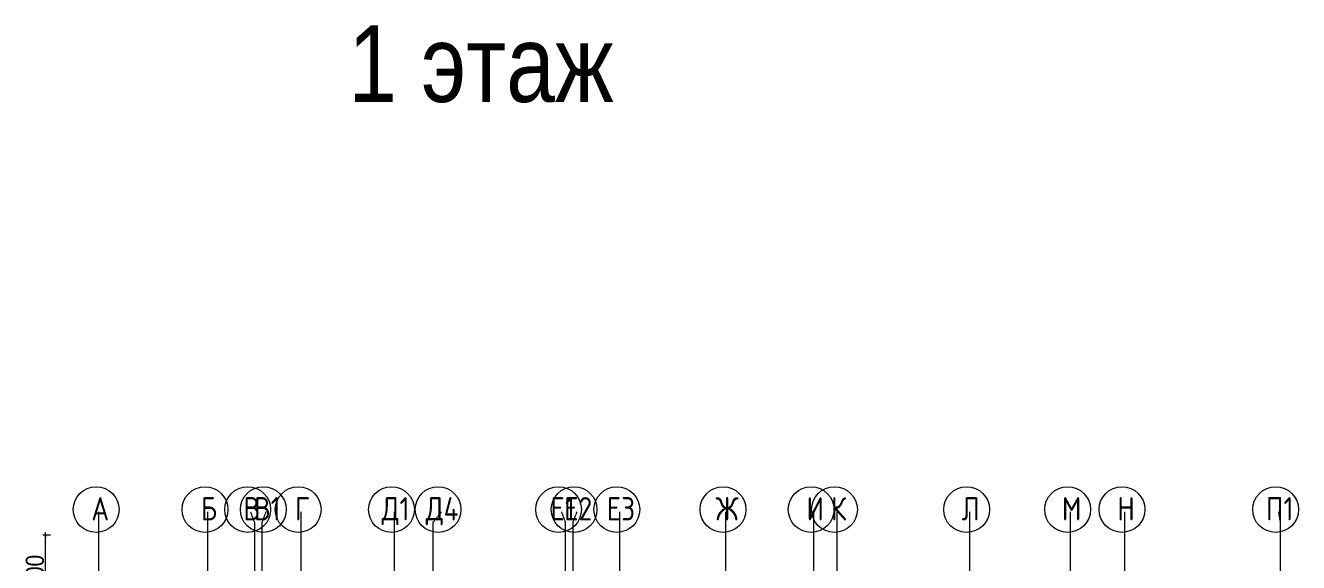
# Model space of a CAD drawing. Header units: millimetres. Extents: x -231292 to 573618, y -153144 to 564035.
# Drawn here: x 6045 to 55188, y -59300 to -38554 of the extents above; entities that cross this region are included whole.
import ezdxf
from ezdxf.enums import TextEntityAlignment as Align

# ---------------------------------------------------------------- set-up
doc = ezdxf.new("R2010")
doc.units = ezdxf.units.MM
doc.linetypes.add('CENTER2', pattern=[28.575, 19.05, -3.175, 3.175, -3.175])
doc.layers.get('0').update_dxf_attribs({"color": 250})
doc.layers.get('Defpoints').update_dxf_attribs({"color": 250})
for name, color, linetype, lineweight in [('АИ_Текст', 250, 'Continuous', 13), ('РД_Оси_100', 250, 'Continuous', 0), ('РД_Оси_размер', 250, 'Continuous', 0)]:
    doc.layers.add(name, color=color, linetype=linetype, lineweight=lineweight)
doc.styles.add('style1', font='ARIALN.TTF')
doc.styles.add('ккк', font='isocpeur.ttf', dxfattribs={"width": 0.85, "oblique": 15})
doc.dimstyles.new('Dim100_ареал', dxfattribs={"dimscale": 100, "dimtxt": 2.5, "dimasz": 1, "dimexe": 1, "dimexo": 1, "dimgap": 0.5, "dimtad": 1, "dimzin": 12, "dimdsep": 46, "dimtxsty": 'style1', "dimblk": 'ARCHTICK', "dimcen": 1, "dimdle": 1, "dimclrd": 256, "dimclre": 256, "dimaunit": 1, "dimadec": 0, "dimazin": 3, "dimtfac": 1, "dimtmove": 1, "dimatfit": 3, "dimldrblk": 'OPEN30', "dimfxl": 2, "dimfxlon": 1, "dimtolj": 1, "dimtzin": 0, "dimlwd": 9, "dimlwe": 9, "dimarcsym": 0})

# ---------------------------------------------------------------- blocks, each defined once
blk = doc.blocks.new('A-iden')
at = {"linetype": 'Continuous', "lineweight": 5}
blk.add_circle((-0.73, -4.06), 5.89, dxfattribs=at)
at = {"color": 0, "linetype": 'Continuous', "lineweight": 20, "style": 'ккк', "width": 0.85}
blk.add_attdef('ID', text='', height=6, dxfattribs=at).set_placement((0.31, -3.85), align=Align.MIDDLE_CENTER)
blk = doc.blocks.new('_ArchTick')
at = {"color": 0, "linetype": 'ByBlock', "const_width": 0.15}
blk.add_lwpolyline([(-0.5, -0.5), (0.5, 0.5)], dxfattribs=at)
blk = doc.blocks.new('*D199')
at = {"layer": 'Defpoints', "color": 0, "transparency": 16777216}
for p in [(1193587, 226513), (1194587, 226513), (1194587, 223213)]:
    blk.add_point(p, dxfattribs=at)
at = {"layer": 'РД_Оси_размер', "lineweight": 9, "transparency": 16777216}
for p, q in [((1193587, 223113), (1193587, 226613)), ((1193787, 226513), (1193487, 226513)), ((1193787, 223213), (1193487, 223213))]:
    blk.add_line(p, q, dxfattribs=at)
at = {"layer": 'РД_Оси_размер', "lineweight": 9, "transparency": 16777216, "xscale": 100, "yscale": 100, "zscale": 100}
for p, rotation in [((1193587, 226513), 90), ((1193587, 223213), 270)]:
    blk.add_blockref('_ArchTick', p, dxfattribs=dict(at, rotation=rotation))
at = {"layer": 'РД_Оси_размер', "color": 0, "transparency": 16777216, "insert": (1193180, 224863), "char_height": 700, "attachment_point": 5, "rotation": 90, "style": 'style1'}
blk.add_mtext('\\A1;3300', dxfattribs=at)
blk = doc.blocks.new('_Open30')
at = {"color": 0, "linetype": 'ByBlock', "lineweight": -2}
for p, q in [((-1, 0.27), (0, 0)), ((0, 0), (-1, -0.27)), ((0, 0), (-1, 0))]:
    blk.add_line(p, q, dxfattribs=at)
blk = doc.blocks.new('оси_рен')
at = {"layer": 'РД_Оси_100', "color": 251, "linetype": 'CENTER2', "true_color": 0x636466}
for p, q in [((1195652.916, 222320.175), (1195652.916, 227414.666)), ((1199852.916, 222320.175), (1199852.916, 227414.666)), ((1215752.916, 222320.175), (1215752.916, 227414.666)), ((1219852.916, 222320.175), (1219852.916, 227414.666)), ((1223252.916, 222320.175), (1223252.916, 227414.666)), ((1233152.916, 222320.175), (1233152.916, 227414.666)), ((1235252.916, 222320.175), (1235252.916, 227414.666))]:
    blk.add_line(p, q, dxfattribs=at)
for points in [[(1201502.471, 227414.666), (1201652.916, 227014.666), (1201652.916, 222320.175)], [(1201952.916, 222320.175), (1201952.916, 227014.666), (1202102.916, 227414.666)], [(1203452.916, 222320.175), (1203452.916, 227414.666)], [(1207052.916, 227414.666), (1207052.916, 222320.175)], [(1208552.916, 222320.175), (1208552.916, 227014.666), (1208873.083, 227415.344)], [(1213502.916, 227414.666), (1213652.916, 227014.666), (1213652.916, 222320.175)], [(1213952.916, 222320.175), (1213952.916, 227014.666), (1214102.916, 227414.666)], [(1224152.916, 222320.175), (1224152.916, 227414.666)], [(1229252.916, 227414.666), (1229252.916, 222320.175)], [(1241182.916, 227414.666), (1241252.916, 227014.666), (1241252.916, 222320.175)]]:
    blk.add_lwpolyline(points, dxfattribs=at)
at = {"layer": 'РД_Оси_100', "color": 251, "true_color": 0x636466, "xscale": 150, "yscale": 150, "zscale": 100}
for p, values in [((1195652.916, 228114.666), {'ID': 'А'}), ((1199852.916, 228114.666), {'ID': 'Б'}), ((1201502.916, 228114.665), {'ID': 'В'}), ((1202102.916, 228114.666), {'ID': 'В1'}), ((1203452.916, 228114.666), {'ID': 'Г'}), ((1207052.916, 228114.666), {'ID': 'Д1'}), ((1208852.916, 228114.665), {'ID': 'Д4'}), ((1213502.916, 228114.666), {'ID': 'Е1'}), ((1214102.916, 228114.666), {'ID': 'Е2'}), ((1215752.916, 228114.666), {'ID': 'Е3'}), ((1219852.916, 228114.666), {'ID': 'Ж'}), ((1223252.916, 228114.666), {'ID': 'И'}), ((1224152.916, 228114.666), {'ID': 'К'}), ((1229252.916, 228114.666), {'ID': 'Л'}), ((1233152.916, 228114.666), {'ID': 'М'}), ((1235252.916, 228114.666), {'ID': 'Н'}), ((1241182.916, 228114.666), {'ID': 'П1'})]:
    blk.add_blockref('A-iden', p, dxfattribs=at).add_auto_attribs(values)
at = {"layer": 'РД_Оси_размер', "color": 251, "true_color": 0x636466}
dim = blk.add_linear_dim(base=(1193587.313, 226513.25), p1=(1194587.313, 223213.25), p2=(1194587.313, 226513.25), angle=90, dimstyle='Dim100_ареал', override={"dimtxt": 7}, dxfattribs=at)
dim.commit()
dim.dimension.update_dxf_attribs({"geometry": '*D199', "text_midpoint": (1193179.912, 224863.25)})

msp = doc.modelspace()

# ---------------------------------------------------------------- block references
at = {"rotation": 359.999868838025}
msp.add_blockref('оси_рен', (-1186769.82, -284755.728), dxfattribs=at)

# ---------------------------------------------------------------- texts
at = {"layer": 'АИ_Текст', "color": 18, "true_color": 0x000000, "insert": (23624.852, -40052.102), "char_height": 2954.2382, "width": 11246.78489, "attachment_point": 5, "style": 'style1'}
msp.add_mtext('1 этаж', dxfattribs=at)

doc.saveas('drawing.dxf')
